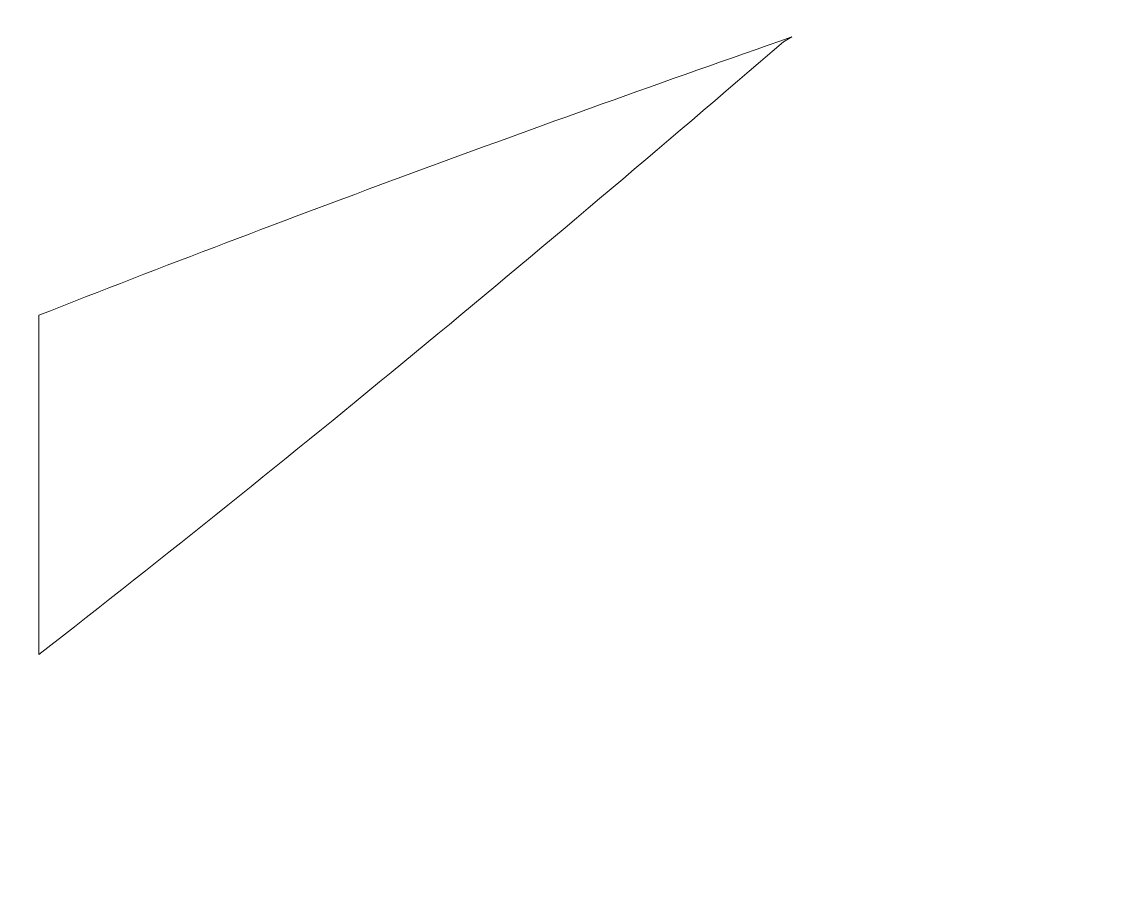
# Model space of a CAD drawing. Extents: x -728 to 2523, y -2539 to -44.
# Drawn here: x 82.96 to 89.75, y -1383.29 to -1377.96 of the extents above; entities that cross this region are included whole.
import ezdxf

# ---------------------------------------------------------------- set-up
doc = ezdxf.new("R2010")
doc.units = 0
doc.header["$MEASUREMENT"] = 0
doc.layers.add('Layer 1', color=7, linetype='Continuous', lineweight=0)

# ---------------------------------------------------------------- blocks, each defined once
blk = doc.blocks.new('Block_1')
at = {"layer": 'Layer 1'}
for points, knots in [([(409.045, -1093.4401), (401.1151, -1084.9401), (390.635, -1080.63), (377.895, -1080.63), (365.3251, -1080.63), (355.025, -1084.9901), (347.275, -1093.6), (339.5851, -1102.15), (335.6849, -1115.0201), (335.6849, -1131.87), (335.6849, -1131.87), (335.6849, -1244.7701), (335.6849, -1244.7701), (335.6849, -1244.7701), (164.3251, -1244.7701), (164.3251, -1244.7701), (164.3251, -1244.7701), (164.3251, -1131.87), (164.3251, -1131.87), (164.3251, -1114.8301), (160.3151, -1101.9), (152.425, -1093.4401), (144.495, -1084.9401), (134.025, -1080.63), (121.285, -1080.63), (108.3351, -1080.63), (97.9349, -1085.0001), (90.375, -1093.62), (82.875, -1102.16), (79.0651, -1115.03), (79.0651, -1131.87), (79.0651, -1131.87), (79.0651, -1447.85), (79.0651, -1447.85), (79.0651, -1464.6901), (82.915, -1477.61), (90.505, -1486.2401), (98.165, -1494.9501), (108.515, -1499.37), (121.285, -1499.37), (133.8451, -1499.37), (144.275, -1495.0101), (152.295, -1486.42), (160.275, -1477.87), (164.3251, -1464.89), (164.3251, -1447.85), (164.3251, -1447.85), (164.3251, -1314.9801), (164.3251, -1314.9801), (164.3251, -1314.9801), (335.6849, -1314.9801), (335.6849, -1314.9801), (335.6849, -1314.9801), (335.6849, -1447.85), (335.6849, -1447.85), (335.6849, -1464.6901), (339.535, -1477.61), (347.125, -1486.2401), (354.775, -1494.9501), (365.135, -1499.37), (377.895, -1499.37), (390.455, -1499.37), (400.885, -1495.0101), (408.905, -1486.42), (416.885, -1477.87), (420.9349, -1464.89), (420.9349, -1447.85), (420.9349, -1447.85), (420.9349, -1131.87), (420.9349, -1131.87), (420.9349, -1114.8301), (416.9349, -1101.9), (409.045, -1093.4401)], [0, 0, 0, 0, 1, 1, 1, 2, 2, 2, 3, 3, 3, 4, 4, 4, 5, 5, 5, 6, 6, 6, 7, 7, 7, 8, 8, 8, 9, 9, 9, 10, 10, 10, 11, 11, 11, 12, 12, 12, 13, 13, 13, 14, 14, 14, 15, 15, 15, 16, 16, 16, 17, 17, 17, 18, 18, 18, 19, 19, 19, 20, 20, 20, 21, 21, 21, 22, 22, 22, 23, 23, 23, 24, 24, 24, 24]), ([(160.3251, -1356.8477), (138.3398, -1365.5332), (115.0884, -1371.6758), (99.8778, -1391.2625), (96.8146, -1395.207), (94.6411, -1399.6208), (93.3099, -1404.1963), (93.1922, -1404.2532), (93.075, -1404.3026), (92.9562, -1404.38), (89.8795, -1406.3846), (86.5571, -1408.5873), (83.0651, -1410.6168), (83.0651, -1410.6168), (83.0651, -1389.0586), (83.0651, -1389.0586), (88.4001, -1385.3422), (93.007, -1380.8063), (98.1653, -1376.203), (108.2759, -1367.1801), (120.3481, -1361.4072), (132.0723, -1354.8458), (141.5002, -1354.6543), (151.0341, -1354.0498), (160.3251, -1352.6655), (160.3251, -1352.6655), (160.3251, -1356.8477), (160.3251, -1356.8477)], [0, 0, 0, 0, 1, 1, 1, 2, 2, 2, 3, 3, 3, 4, 4, 4, 5, 5, 5, 6, 6, 6, 7, 7, 7, 8, 8, 8, 9, 9, 9, 9]), ([(160.3251, -1370.9792), (148.275, -1378.9589), (134.439, -1384.1732), (119.44, -1386.2628), (115.9174, -1386.7537), (117.3557, -1392.0828), (120.8287, -1391.5989), (131.1991, -1390.1543), (141.0187, -1387.2102), (150.1348, -1382.9724), (140.9576, -1394.0361), (128.8353, -1401.2634), (114.634, -1404.3167), (111.1485, -1405.0659), (112.562, -1410.3967), (116.0225, -1409.6528), (119.4514, -1408.9156), (122.7241, -1407.8909), (125.9025, -1406.7039), (122.1129, -1412.5261), (116.997, -1416.8643), (110.6025, -1419.7833), (108.379, -1420.7981), (109.0264, -1423.3269), (110.6735, -1424.3569), (111.7037, -1426.0039), (114.2326, -1426.6512), (115.2473, -1424.428), (118.166, -1418.0334), (122.5042, -1412.9177), (128.3265, -1409.1279), (127.1395, -1412.3064), (126.1148, -1415.5791), (125.3777, -1419.0078), (124.6336, -1422.4683), (129.9643, -1423.882), (130.7137, -1420.3964), (133.767, -1406.1948), (140.9946, -1394.0728), (152.0585, -1384.8955), (147.8204, -1394.0116), (144.8763, -1403.8308), (143.4314, -1414.2017), (142.9476, -1417.6744), (148.2766, -1419.113), (148.7675, -1415.5906), (150.5108, -1403.0775), (154.4431, -1391.3822), (160.3251, -1380.8484), (160.3251, -1380.8484), (160.3251, -1405.2869), (160.3251, -1405.2869), (150.5577, -1425.5002), (121.8388, -1450.0299), (102.5516, -1432.479), (84.5192, -1412.6627), (110.9084, -1382.887), (131.3964, -1373.942), (140.8986, -1369.7937), (150.7151, -1366.5295), (160.3251, -1362.8394), (160.3251, -1362.8394), (160.3251, -1370.9792), (160.3251, -1370.9792)], [0, 0, 0, 0, 1, 1, 1, 2, 2, 2, 3, 3, 3, 4, 4, 4, 5, 5, 5, 6, 6, 6, 7, 7, 7, 8, 8, 8, 9, 9, 9, 10, 10, 10, 11, 11, 11, 12, 12, 12, 13, 13, 13, 14, 14, 14, 15, 15, 15, 16, 16, 16, 17, 17, 17, 18, 18, 18, 19, 19, 19, 20, 20, 20, 21, 21, 21, 21]), ([(83.0651, -1379.791), (84.6151, -1379.1804), (86.1814, -1378.6068), (87.7624, -1378.0544), (87.7624, -1378.0544), (87.7103, -1378.0845), (87.7103, -1378.0845), (86.1852, -1379.3975), (84.6451, -1380.6785), (83.0651, -1381.907), (83.0651, -1381.907), (83.0651, -1379.791), (83.0651, -1379.791)], [0, 0, 0, 0, 1, 1, 1, 2, 2, 2, 3, 3, 3, 4, 4, 4, 4])]:
    blk.add_open_spline(points, degree=3, knots=knots, dxfattribs=at)

msp = doc.modelspace()

# ---------------------------------------------------------------- block references
at = {"layer": 'Layer 1'}
msp.add_blockref('Block_1', (0, 0), dxfattribs=at)

doc.saveas('drawing.dxf')
